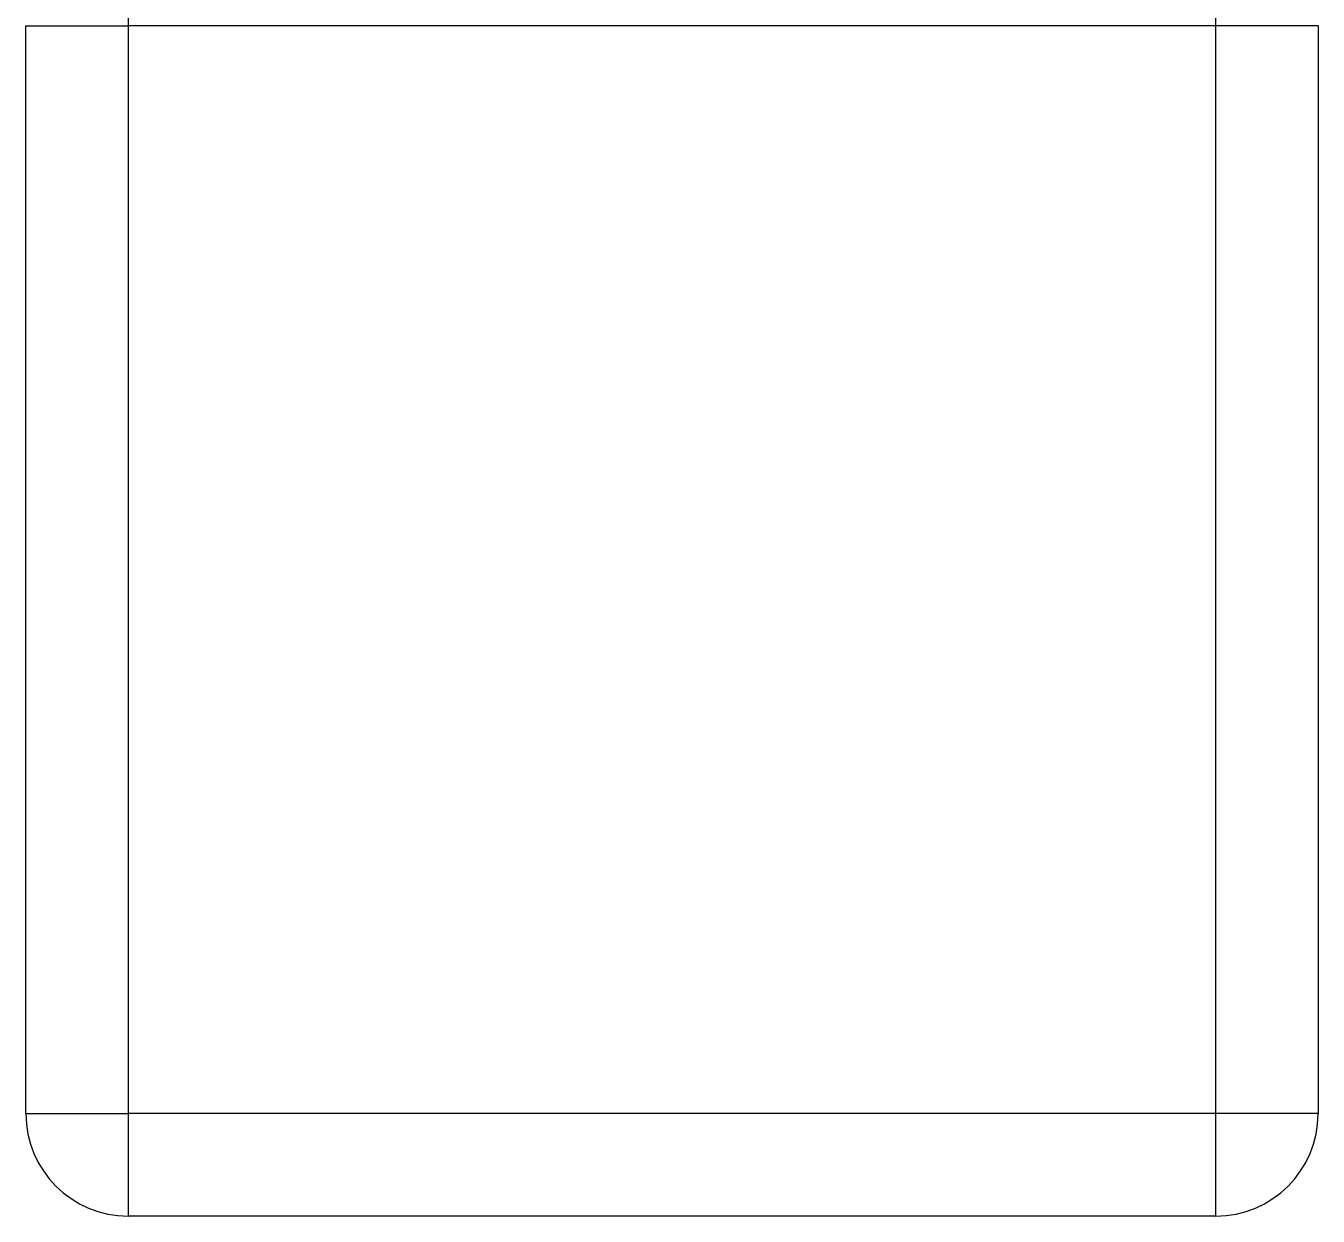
# Model space of a CAD drawing. Header units: millimetres. Extents: x 101 to 291, y 114 to 180.
# Drawn here: x 137.73 to 144.03, y 165.9 to 171.7 of the extents above; entities that cross this region are included whole.
import ezdxf

# ---------------------------------------------------------------- set-up
doc = ezdxf.new("R2010")
doc.units = ezdxf.units.MM

msp = doc.modelspace()

# ---------------------------------------------------------------- linework, layer by layer
at = {"color": 7, "linetype": 'Continuous', "lineweight": 25}
for p, q in [((138.2336, 171.6999), (138.2336, 172.1999)), ((143.5336, 172.1999), (143.5336, 171.6999)), ((137.7336, 171.6999), (138.2336, 171.6999)), ((137.7336, 166.3999), (137.7336, 171.6999)), ((138.2336, 166.3999), (138.2336, 171.6999)), ((143.5336, 171.6999), (138.2336, 171.6999)), ((143.5336, 171.6999), (143.5336, 166.3999)), ((144.0336, 171.6999), (143.5336, 171.6999)), ((144.0336, 171.6999), (144.0336, 166.3999)), ((137.7336, 166.3999), (138.2336, 166.3999)), ((138.2336, 165.8999), (138.2336, 166.3999)), ((143.5336, 166.3999), (138.2336, 166.3999)), ((144.0336, 166.3999), (143.5336, 166.3999)), ((143.5336, 166.3999), (143.5336, 165.8999)), ((143.5336, 165.8999), (138.2336, 165.8999))]:
    msp.add_line(p, q, dxfattribs=at)
for centre, start, end in [((138.2336, 166.3999), 180, 270), ((143.5336, 166.3999), 270, 0)]:
    msp.add_arc(centre, 0.5, start, end, dxfattribs=at)

doc.saveas('drawing.dxf')
